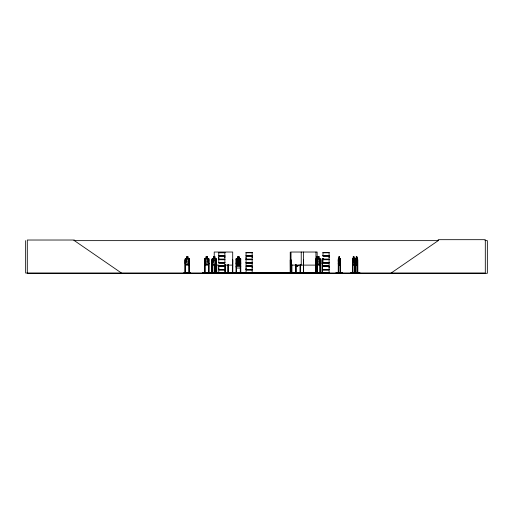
<?xml version="1.0" encoding="UTF-8"?>
<svg xmlns="http://www.w3.org/2000/svg" width="513" height="513" viewBox="0 0 513 513"><rect width="100%" height="100%" fill="white"/><g stroke="black" fill="none" stroke-linecap="round" stroke-linejoin="round"><path stroke-width="0.77" d="M224.886 269.415L218.769 269.415L218.775 267.914M218.769 259.129L218.769 256.128L224.886 256.128L224.88 259.129L218.769 259.129L218.775 257.629M224.88 257.629L224.88 256.128M246.048 269.415L246.048 266.407L252.165 266.407L252.159 269.415L246.048 269.415L246.054 267.914M246.048 259.129L246.048 256.128L252.165 256.128L252.159 259.129L246.048 259.129L246.054 257.629M252.159 267.914L252.159 266.407M252.159 257.629L252.159 256.128M329.096 267.914L329.096 266.407L322.985 266.407M329.096 257.629L329.096 256.128L322.985 256.128M287.876 272.801L299.958 272.704M317.092 264.907L317.169 252.03L291.025 252.03L290.986 273.044L290.974 272.57M317.143 264.907L317.246 263.31M313.578 273.038L322.119 273.038L322.126 272.57M313.655 273.044L322.081 272.775L321.696 273.019M218.711 262.701L224.893 262.759M218.756 273.038L218.775 270.018L224.886 270.018M322.927 262.701L329.109 262.791M322.927 272.967L329.109 272.916L329.096 270.018L322.985 270.018M340.042 264.907L340.324 263.31M354.361 264.907L354.643 263.31L354.406 264.907L352.732 264.907L352.521 258.994L353.258 258.424M355.599 263.31L355.765 264.907L357.439 264.907L357.606 263.304M357.439 264.907L357.676 258.988L356.939 258.424M336.06 273.006L342.626 272.801L336.047 273.012M336.06 272.801L342.626 272.801M340.388 273.038L340.452 259.976L340.113 259.976L340.087 273.044M340.485 273.006L340.074 272.57M350.379 272.801L359.985 272.801M354.707 273.038L354.598 258.988L353.906 258.424M354.804 273.006L354.772 259.976L354.432 259.976L354.406 273.044M357.837 273.006L357.811 259.976L357.465 259.976L357.465 273.044M302.696 272.801L304.087 272.781M320.336 263.31L319.875 264.907L316.034 264.907L315.912 263.304L316.098 264.855L319.875 264.855M223.193 273.012L230.196 272.801L218.737 272.929M226.746 273.006L226.759 272.64M215.813 273.012L215.832 259.976L216.3 259.976M214.235 257.391L214.216 252.03L232.71 252.03L232.652 273.044M215.877 264.907L216.383 263.31M188.021 258.424L188.989 258.424L189.502 258.988L189.477 263.31L188.944 264.855L185.597 264.855M189.502 263.31L188.976 264.907L185.559 264.907L185.11 263.31L185.18 259.02L185.616 258.475M208.445 264.855L209.003 263.31L208.477 264.907L205.059 264.907L204.61 263.31L204.629 258.994L205.091 258.424M238.417 260.38L238.417 260.585M240.809 263.31L240.257 264.907L236.48 264.907L235.98 263.31M240.219 267.991L240.757 266.433L240.257 268.043L236.48 268.043L235.98 266.439M210.805 272.98L217.602 273.012M186.001 273.006L183.936 272.781L190.509 272.801L188.431 272.801M186.007 272.801L183.93 272.801M203.437 272.781L210.009 272.801M338.458 264.907L338.202 258.994L338.939 258.424M338.234 273.044L338.465 258.424M352.79 258.424L352.553 273.044L352.938 272.57M355.823 258.424L355.56 273.006M355.624 259.02L355.83 258.475L357.426 258.475M290.345 273.038L290.236 259.976M292.038 273.012L291.98 272.57M212.023 273.012L212.01 258.994L212.523 258.424L213.607 258.424L213.594 256.814L213.652 258.475L212.946 259.014L212.946 262.015L213.639 263.304L214.941 263.304L215.64 262.015L215.64 259.014L214.941 258.475L214.96 256.814L213.568 256.814M235.858 273.006L235.903 272.57M295.315 273.038L296.918 272.801L295.251 273.006M295.565 273.006L295.552 264.586M338.913 258.475L338.567 262.015L338.913 263.304L339.561 263.304L339.907 262.015L339.587 256.814L338.894 256.814L338.965 258.475M356.291 256.814L355.919 262.015L356.266 263.304L356.913 263.304L357.26 259.014L356.913 256.866L356.266 256.866M316.592 259.02L316.97 258.475M212.645 258.424L212.177 258.994L212.158 273.044L212.215 272.57M212.664 258.475L212.222 259.02L212.222 263.304M185.084 273.044L185.11 258.994L185.597 258.424L186.591 258.424M236.038 259.02L236.519 258.475L240.219 258.475L240.757 259.014L240.809 273.044M235.98 262.13L236.493 261.553L237.59 261.553M322.151 259.02L322.901 258.475M317.194 259.014L317.823 258.475L317.816 256.814L319.073 256.814M391.124 273.044L438.217 240.635L438.217 239.68L485.304 239.68L485.304 273.044L25.65 273.044L25.65 240.635M237.647 261.611L236.839 262.143L236.839 265.144L237.647 266.433L239.148 266.433L239.949 265.144L239.949 262.143L239.148 261.611M321.946 273.006L322.068 259.976L322.517 259.976L322.568 273.044M73.795 240.635L438.461 240.635M484.945 240.635L487.35 240.635L487.35 273.32L27.304 273.32L27.304 240.02L74.398 240.02L74.398 240.635L121.485 273.044M218.762 252.505L224.893 252.505M246.041 252.505L252.165 252.505M322.978 252.505L329.109 252.505M218.775 252.806L224.88 252.806M246.054 252.806L252.159 252.806M322.991 252.806L329.096 252.806M322.985 255.525L329.102 255.525L329.102 252.627L322.978 252.62L322.991 255.525M218.724 255.731L224.931 255.731M246.003 255.731L252.204 255.731M322.946 255.731L329.147 255.731M218.724 255.916L224.931 255.916M246.003 255.916L252.204 255.916M322.946 255.916L329.147 255.916M186.617 256.866L187.995 256.866M206.111 256.866L207.496 256.866L207.47 258.475M213.613 256.866L214.941 256.866M237.647 256.866L239.148 256.866L239.148 258.475L239.949 259.014L239.949 262.015L239.148 263.304L237.647 263.304L236.839 262.015L236.839 259.014L237.647 258.475L237.59 256.814L239.199 256.814L239.199 258.424L240.238 258.424L240.809 258.988M316.361 256.866L316.835 256.866M317.823 256.866L319.035 256.866M338.913 256.866L339.606 256.866M353.233 256.866L353.932 256.866M214.876 257.135L213.876 257.135L213.876 257.673L214.71 257.673L214.71 257.135M356.381 257.135L356.798 257.135L356.798 257.673L356.381 257.673M205.072 258.424L206.085 258.424M214.96 258.424L215.89 258.424L216.383 258.988L216.274 273.044L216.217 259.976M237.59 258.424L236.493 258.424L235.98 258.994L236.006 273.044M316.399 258.424L315.912 259.02L316.098 258.475L319.875 258.475M316.797 258.424L317.816 258.424L317.778 256.814M319.041 258.424L319.894 258.424M323.709 258.424L322.606 258.424L322.1 258.994L322.1 263.31L322.594 264.907M340.081 258.424L339.587 258.424L339.632 256.814M355.772 258.424L356.291 258.424M185.597 258.475L188.97 258.475M208.464 258.475L205.091 258.475L204.681 259.02L204.533 273.044M212.536 258.475L215.87 258.475L216.383 258.988M338.433 258.475L340.068 258.475M352.752 258.475L354.393 258.475L354.643 258.988M189.477 258.988L188.964 258.424M208.445 258.475L209.003 258.988L208.906 273.044L208.855 259.976M340.324 258.988L340.023 258.475M357.632 258.988L357.599 273.044M322.985 259.129L329.102 259.129L329.102 256.128M218.724 259.341L224.931 259.341M246.003 259.341L252.204 259.341M322.946 259.341L329.147 259.341M218.724 259.527L224.931 259.527M246.003 259.527L252.204 259.527M322.946 259.527L329.147 259.527M322.985 259.738L329.102 259.738L329.102 262.63L322.991 262.553M237.59 259.944L239.199 259.944L239.199 261.553L240.244 261.553L240.809 262.124L240.219 261.611L236.519 261.611M189.432 259.976L188.957 259.976L188.983 273.044M208.926 259.976L208.458 259.976L208.406 273.044M235.954 259.976L236.397 259.976L236.448 273.044M237.647 260.001L239.148 260.001M240.757 259.976L240.315 259.976L240.264 273.044M291.025 259.976L291.467 259.976L291.467 273.044L291.41 272.57M303.407 259.976L303.638 273.044M338.234 259.976L338.381 273.044L338.458 272.57M352.553 259.976L352.7 273.044M355.586 259.976L355.804 273.044M212.202 260.514L216.39 260.514L216.39 263.31L215.902 264.907L212.497 264.907L212.004 263.31M218.775 262.553L224.88 262.553L224.88 259.738L218.769 259.738L218.769 262.63L224.893 262.63M252.159 262.553L246.054 262.553L246.054 259.738L252.165 259.738L252.165 262.63L246.041 262.637M322.978 262.63L329.109 262.637M246.041 262.759L252.165 262.791M218.762 262.9L224.893 262.913M322.978 262.913L329.109 262.913L329.096 265.805L322.985 265.805M218.775 263.086L224.88 263.086M246.054 263.086L252.159 263.086M322.991 263.086L329.096 263.086M204.61 263.31L205.117 264.855L208.464 264.855M212.177 263.31L212.639 264.907M212.536 264.855L215.87 264.855M236.519 264.855L240.219 264.855M338.433 264.855L340.068 264.855M354.393 264.855L352.752 264.855L352.591 263.304M355.785 264.855L357.426 264.855M340.087 264.907L338.413 264.907L338.221 263.304M214.216 265.106L218.839 265.106M224.232 265.106L232.71 265.106M291.025 265.106L317.169 265.106M218.769 265.805L224.886 265.805M218.724 266.016L224.931 266.016M246.003 266.016L252.204 266.016M322.946 266.016L329.147 266.016M218.724 266.202L224.931 266.202M246.003 266.202L252.204 266.202M322.946 266.202L329.147 266.202M224.886 266.407L218.769 266.407L218.769 269.415M322.985 269.415L329.102 269.415L329.102 266.407M218.724 269.62L224.931 269.62M246.003 269.62L252.204 269.62M322.946 269.62L329.147 269.62M218.724 269.806L224.931 269.806M246.003 269.806L252.204 269.806M322.946 269.806L329.147 269.806M184.962 272.57L185.533 272.57L185.533 273.044M218.679 272.64L202.462 272.64L202.462 273.044M224.226 272.64L317.483 272.57M320.445 272.57L319.907 272.57L319.907 273.044M322.017 272.57L322.568 272.57M338.618 272.57L338.208 273.006M354.393 272.57L354.816 272.57M355.547 272.57L355.971 272.57M357.85 272.57L357.426 272.57L357.446 273.044M231.081 272.794L234.595 273.012M236.448 272.704L240.264 272.704M280.015 272.775L282.047 273.044M322.562 272.704L326.377 272.704M218.775 272.833L230.196 272.801M246.054 272.833L252.159 272.833M313.642 272.801L322.049 272.801M322.991 272.833L329.096 272.833M188.463 273.012L190.522 273.006M317.457 273.012L317.162 259.976L317.143 273.044M216.73 273.012L216.768 264.586M296.155 265.42L297.591 266.176L298.637 265.131L297.604 266.247L296.123 265.465M207.496 258.475L208.22 259.014L208.22 262.015L207.496 263.304L206.136 263.304L205.405 262.015L205.405 259.014L206.136 258.475L206.136 256.866M209.003 258.988L208.464 258.424L207.521 258.424L207.521 256.814L206.066 256.814L206.111 258.475M319.862 258.424L320.336 258.988L320.336 273.044M317.194 262.015L317.823 263.304L319.003 263.304L319.631 262.015L319.631 259.014L319.003 258.475L319.041 256.814M340.029 258.424L340.299 273.044L340.234 272.57M322.151 263.304L322.632 264.855M317.092 258.424L317.31 273.044L317.175 264.695M316.822 273.019L316.777 272.57M316.136 262.015L316.361 263.304L316.784 263.304L316.797 256.814M355.624 263.304L355.817 264.907M357.689 272.57L357.676 273.044M356.965 258.475L356.984 256.814L356.246 256.814L356.266 258.475M355.932 264.586L355.958 273.044M355.74 259.976L355.714 273.044M354.797 272.57L354.823 273.044M354.554 272.57L354.56 273.044M353.951 258.424L353.951 256.814L353.213 256.814L352.886 262.015L353.233 263.304L353.88 263.304L354.226 262.015L353.906 256.814M352.899 264.586L352.918 273.044M352.777 272.57L352.764 273.044M338.58 263.817L338.599 273.044M326.922 272.57L326.98 273.044L326.819 272.57M326.48 272.57L326.48 273.044M326.428 272.57L326.377 273.044M322.953 259.014L322.953 262.015M322.465 272.57L322.465 273.044M320.439 273.044L320.401 259.976L319.952 259.976L320.016 273.044M320.266 259.014L320.266 263.304M320.227 272.57L320.24 273.044M320.054 259.976L320.125 273.044M316.97 272.57L317.021 273.044M316.848 258.424L316.848 256.814L316.348 256.814L316.136 273.044M316.874 272.57L316.919 273.044M316.636 264.586L316.636 273.044M316.527 264.586L316.553 273.044M316.489 272.57L316.489 273.044M316.374 272.64L316.374 273.044M316.239 273.044L316.226 259.976L315.745 259.976L315.764 273.044M316.002 259.976L316.079 273.044M315.957 252.03L315.925 273.044M315.79 259.976L315.79 273.044M303.581 272.57L303.491 273.044M303.407 252.03L303.42 273.044M301.227 252.03L301.227 265.106M300.503 272.57L300.509 273.044L300.445 264.586M300.002 264.586L300.009 273.044M299.958 272.57L299.958 273.044M296.142 272.57L296.142 273.044M296.027 264.586L296.091 273.044M295.969 264.586L295.969 273.044M295.7 272.57L295.7 273.044M295.61 264.586L295.584 273.044M291.929 264.586L291.923 273.044M291.807 272.57L291.814 273.044M291.519 272.57L291.519 273.044M290.467 272.57L290.461 273.044M290.243 252.03L290.236 273.044L290.191 272.57M278.867 273.044L276.828 273.044M251.954 272.64L251.954 273.044M251.004 272.64L251.004 273.044M240.706 272.57L240.706 273.044M240.366 272.57L240.366 273.044M236.346 272.57L236.346 273.044M232.864 272.57L232.864 273.044M232.742 273.044L232.831 259.976L232.395 259.976L232.363 273.044M232.575 272.57L232.588 273.044M232.517 259.976L232.485 273.044M228.471 272.57L228.471 273.044L228.432 264.586M228.311 264.586L228.343 273.044M228.182 272.57L228.202 273.044M228.125 264.586L228.093 273.044M228.003 264.586L227.971 273.044M226.368 272.64L226.368 273.044M225.81 272.64L225.81 273.044M225.412 264.586L225.444 273.044M225.29 264.586L225.322 273.044M225.156 272.57L225.233 273.044M225.104 264.586L225.104 273.044M224.983 264.586L224.983 273.044M216.819 272.57L216.819 273.044M216.685 272.57L216.691 273.044M216.383 272.57L216.48 273.044M216.146 272.57L216.159 273.044M215.992 272.57L215.986 273.044M215.922 259.976L215.877 273.044M214.684 272.57L214.684 273.044L214.652 264.695M214.53 264.695L214.562 273.044M214.46 272.57L214.415 273.044M214.338 264.695L214.338 273.044M214.216 264.695L214.235 273.044M212.587 273.044L212.542 259.976L211.984 259.976L211.959 273.044M212.453 259.976L212.497 273.044L212.42 264.586M208.791 272.57L208.791 273.044M208.599 272.57L208.586 273.044M208.528 259.976L208.483 273.044M205.027 273.044L204.982 259.976L204.507 259.976L204.507 273.044M204.911 259.976L204.911 273.044M204.649 272.57L204.636 273.044M204.193 272.64L204.193 273.044M203.629 272.64L203.629 273.044M203.411 272.64L203.411 273.044M189.477 273.044L189.477 272.57L188.912 272.57L188.912 273.044M189.432 259.014L189.406 273.044M189.303 272.57L189.291 273.044M189.028 259.976L189.085 273.044M185.456 273.044L185.482 259.976L185.013 259.976L185.033 273.044M185.34 272.57L185.353 273.044M239.802 265.837L239.289 265.881L238.404 264.33C237.705 266.779 235.865 266.26 238.058 263.977C235.929 262.13 237.827 261.168 238.378 263.611C238.981 261.303 240.905 261.79 238.725 263.99L239.802 265.837M188.726 262.015L187.995 263.304L186.636 263.304L185.911 262.015L185.911 259.014L186.636 258.475L186.591 256.814L188.047 256.814L187.995 258.475L188.726 259.014L188.726 262.015M224.893 252.614L218.762 252.627L218.775 255.525L224.886 255.525L224.886 252.627M252.165 252.614L246.041 252.627L246.054 255.525L252.165 255.525L252.165 252.627M187.752 257.135L186.879 257.135L186.879 257.673L187.752 257.673L187.752 257.135M207.252 257.135L206.38 257.135L206.38 257.673L207.252 257.673L207.252 257.135M238.878 257.135L237.91 257.135L237.91 257.673L238.878 257.673L238.878 257.135M316.707 257.135L316.438 257.673L316.707 257.135M318.791 257.135L318.034 257.135L318.034 257.673L318.791 257.673L318.791 257.135M339.446 257.135L339.029 257.135L339.029 257.673L339.446 257.673L339.446 257.135M353.765 257.135L353.348 257.135L353.348 257.673L353.765 257.673L353.765 257.135M187.995 259.014L186.636 259.014L186.636 262.015L187.995 262.015L187.995 259.014M207.496 259.014L206.136 259.014L206.136 262.015L207.496 262.015L207.496 259.014M214.941 259.014L213.639 259.014L213.639 262.015L214.941 262.015L214.941 259.014M239.148 259.014L237.647 259.014L237.647 262.015L239.148 262.015L239.148 259.014M316.784 259.014L316.361 259.014L316.361 262.015L316.784 262.015L316.784 259.014M319.003 259.014L317.823 259.014L317.823 262.015L319.003 262.015L319.003 259.014M339.561 259.014L338.913 259.014L338.913 262.015L339.561 262.015L339.561 259.014M353.88 259.014L353.233 259.014L353.233 262.015L353.88 262.015L353.88 259.014M356.913 259.014L356.266 259.014L356.266 262.015L356.913 262.015L356.913 259.014M238.878 260.271L237.91 260.271L237.91 260.803L238.878 260.803L238.878 260.271M239.148 262.143L237.647 262.143L237.647 265.144L239.148 265.144L239.148 262.143M252.165 262.893L246.041 262.9L246.054 265.805L252.165 265.805L252.165 262.913M252.165 270.018L246.048 270.018L246.048 272.916L252.165 272.922L252.165 270.018"/></g></svg>
